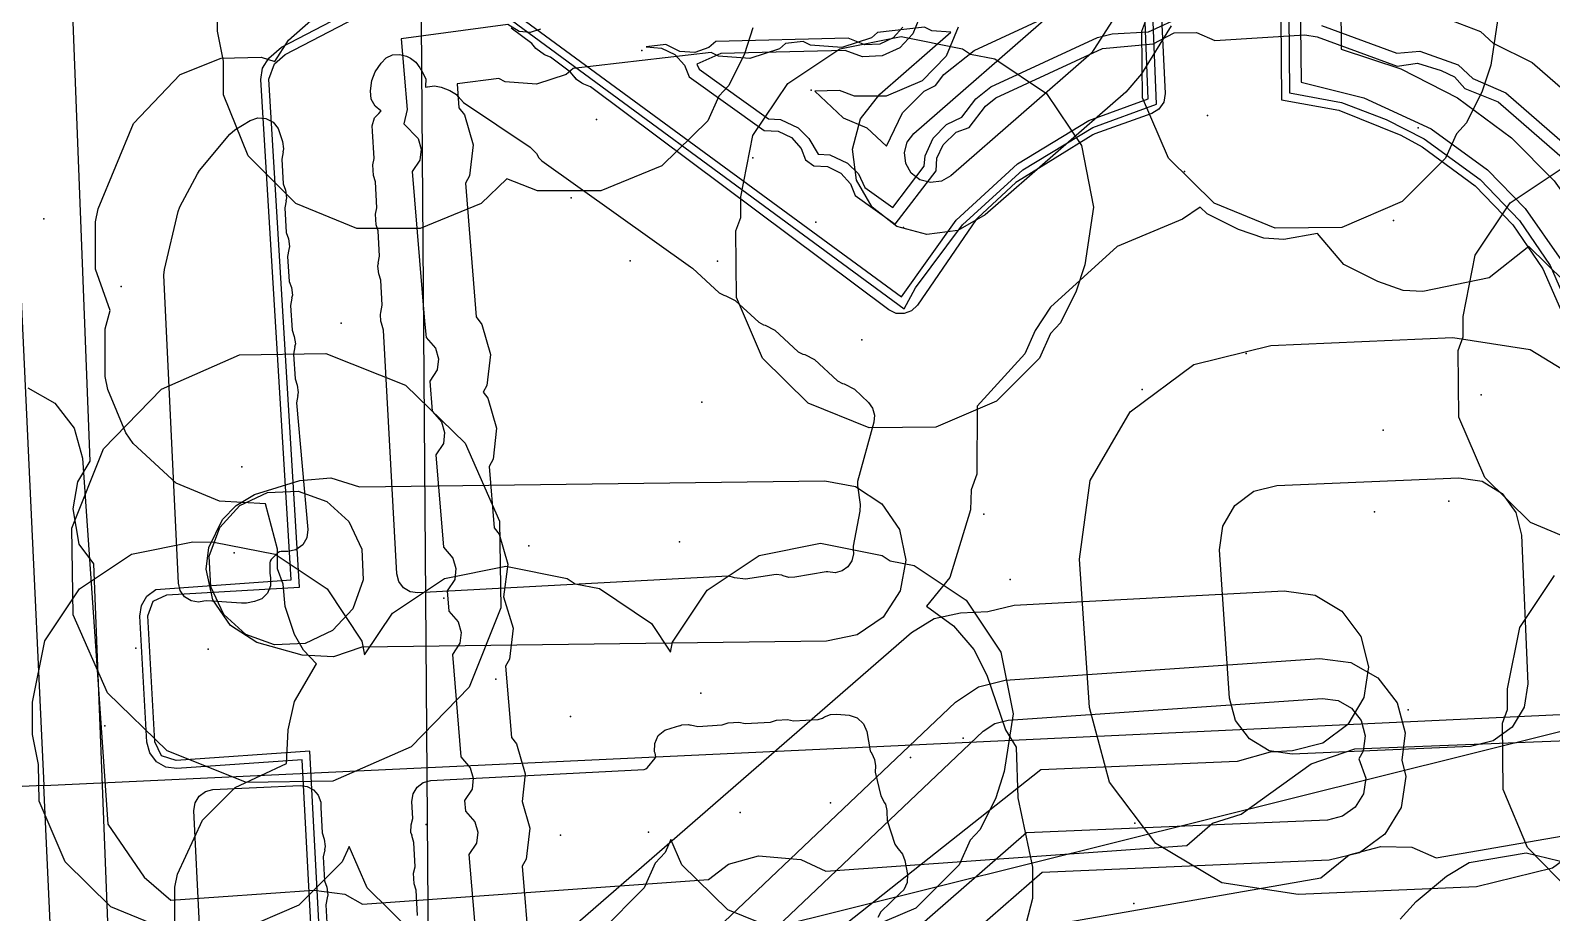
# Model space of a CAD drawing. Header units: metres. Extents: x -3943 to -3664, y 4962 to 6622.
# Drawn here: x -3875.12 to -3837.17, y 6209.08 to 6231.08 of the extents above; entities that cross this region are included whole.
import ezdxf

# ---------------------------------------------------------------- set-up
doc = ezdxf.new("R2010")
doc.units = ezdxf.units.M
for name, color, linetype in [('AI_GREENING_EXCLUSIONS', 1, 'Continuous'), ('AI_GREENING_LAWN', 82, 'Continuous'), ('AI_GREENING_REJECTED', 6, 'Continuous')]:
    doc.layers.add(name, color=color, linetype=linetype)

msp = doc.modelspace()

# ---------------------------------------------------------------- linework, layer by layer
at = {"layer": 'AI_GREENING_EXCLUSIONS'}
for points in [[(-3865.849, 6294.142), (-3864.477, 6112.147)], [(-3875.359, 6204.318), (-3875.002, 6203.855), (-3874.85, 6203.289), (-3874.445, 6197.264), (-3873.242, 6196.852), (-3872.728, 6196.872), (-3873.027, 6204.578), (-3873.4, 6205.07), (-3873.536, 6205.639), (-3873.48, 6206.484), (-3873.126, 6207.137), (-3873.537, 6217.773), (-3873.91, 6218.265), (-3874.059, 6219.143), (-3873.943, 6219.822), (-3873.636, 6220.332), (-3874.443, 6241.17), (-3875.359, 6240.76)], [(-3864.607, 6232.666), (-3853.395, 6224.432), (-3852.028, 6226.35), (-3850.496, 6227.75), (-3848.723, 6228.828), (-3847.239, 6229.375), (-3847.587, 6238.307)], [(-3864.659, 6232.473), (-3853.327, 6224.133), (-3853.04, 6224.661), (-3851.868, 6226.23), (-3850.362, 6227.602), (-3848.62, 6228.657), (-3847.034, 6229.237), (-3847.388, 6238.078)], [(-3843.97, 6236.551), (-3843.914, 6229.349), (-3842.482, 6229.088), (-3840.932, 6228.468), (-3840.406, 6228.177), (-3839.077, 6227.201), (-3838.143, 6226.227), (-3837.392, 6225.13), (-3836.601, 6223.331)], [(-3843.768, 6236.381), (-3843.715, 6229.526), (-3842.416, 6229.277), (-3841.299, 6228.861), (-3840.352, 6228.378), (-3838.956, 6227.36), (-3837.978, 6226.34), (-3837.212, 6225.219), (-3836.416, 6223.406)], [(-3843.5, 6236.119), (-3843.419, 6229.789), (-3841.857, 6229.401), (-3840.176, 6228.623), (-3838.776, 6227.6), (-3837.832, 6226.634), (-3836.924, 6225.342), (-3836.316, 6224.018), (-3836.082, 6223.329), (-3835.73, 6221.225), (-3835.5, 6220.393), (-3825.137, 6219.604), (-3786.653, 6221.343), (-3795.232, 6226.595), (-3804.814, 6233.029)], [(-3842.46, 6235.271), (-3842.423, 6230.609), (-3840.938, 6230.121), (-3839.523, 6229.398), (-3838.173, 6228.398), (-3837.11, 6227.326), (-3836.101, 6225.911), (-3835.402, 6224.425), (-3835.099, 6223.515), (-3834.709, 6221.336), (-3825.122, 6220.606), (-3789.96, 6222.195), (-3795.789, 6225.765), (-3805.371, 6232.199)], [(-3867.341, 6193.844), (-3868.344, 6212.884), (-3871.47, 6212.666), (-3871.743, 6212.701), (-3871.981, 6212.839), (-3872.148, 6213.059), (-3872.217, 6213.325), (-3872.392, 6216.466), (-3872.353, 6216.737), (-3872.215, 6216.972), (-3871.996, 6217.136), (-3868.621, 6217.377), (-3869.374, 6229.853), (-3869.331, 6230.141), (-3869.174, 6230.386), (-3868.858, 6230.658), (-3865.114, 6232.611)], [(-3867.141, 6193.854), (-3868.155, 6213.098), (-3871.484, 6212.865), (-3871.849, 6212.989), (-3872.018, 6213.337), (-3872.192, 6216.478), (-3872.065, 6216.839), (-3871.721, 6217.004), (-3868.41, 6217.189), (-3869.174, 6229.865), (-3869.031, 6230.246), (-3868.766, 6230.481), (-3865.021, 6232.433)], [(-3847.55, 6232.243), (-3848.652, 6230.515), (-3852.161, 6227.455), (-3852.398, 6227.319), (-3852.669, 6227.284), (-3852.932, 6227.355), (-3853.148, 6227.522), (-3853.284, 6227.759), (-3853.319, 6228.03), (-3853.248, 6228.294), (-3853.081, 6228.51), (-3849.652, 6231.501)], [(-3857.098, 6231.147), (-3857.31, 6230.492), (-3857.703, 6229.702), (-3857.952, 6229.435), (-3858.224, 6228.822), (-3859.368, 6227.699), (-3860.89, 6227.079), (-3862.474, 6227.079), (-3863.234, 6227.38), (-3863.875, 6226.76), (-3865.397, 6226.14), (-3866.981, 6226.14), (-3868.503, 6226.76), (-3869.69, 6227.947), (-3870.31, 6229.469), (-3870.31, 6230.312), (-3870.459, 6231.062), (-3870.459, 6231.864)], [(-3851.979, 6231.16), (-3852.282, 6230.437), (-3852.875, 6229.818), (-3853.774, 6229.442), (-3854.566, 6229.442), (-3854.938, 6229.577), (-3855.556, 6229.562), (-3854.844, 6228.898), (-3854.258, 6228.653), (-3853.767, 6228.188), (-3853.371, 6229.024), (-3852.831, 6229.564), (-3852.543, 6229.705), (-3852.333, 6229.98), (-3851.583, 6230.581), (-3848.921, 6231.811)], [(-3838.471, 6231.656), (-3838.693, 6230.215), (-3838.905, 6229.56), (-3839.297, 6228.77), (-3839.546, 6228.503), (-3839.818, 6227.89), (-3840.899, 6226.81), (-3842.407, 6226.163), (-3844.068, 6226.147), (-3845.59, 6226.767), (-3846.734, 6227.89), (-3847.381, 6229.398), (-3847.397, 6231.059), (-3847.273, 6231.396)], [(-3840.167, 6231.52), (-3838.947, 6231.052), (-3838.629, 6230.76), (-3837.659, 6230.276), (-3835.355, 6228.278)], [(-3871.522, 6208.525), (-3871.522, 6209.712), (-3871.457, 6210.035), (-3870.827, 6211.382), (-3870.016, 6212.192), (-3868.734, 6212.796), (-3868.695, 6213.633), (-3868.531, 6214.337), (-3867.988, 6215.279), (-3868.31, 6215.618), (-3868.538, 6216.015), (-3868.772, 6216.714), (-3868.814, 6217.267), (-3868.96, 6217.653), (-3868.96, 6218.14), (-3869.258, 6219.271), (-3870.405, 6219.336), (-3871.488, 6219.789), (-3872.562, 6220.777), (-3872.739, 6221.04), (-3873.192, 6222.124), (-3873.257, 6222.446), (-3873.257, 6223.633), (-3873.136, 6224.09), (-3873.498, 6225.121), (-3873.498, 6226.308), (-3873.433, 6226.63), (-3872.551, 6228.756), (-3871.391, 6229.978), (-3870.361, 6230.385), (-3869.367, 6230.412), (-3869.026, 6230.304), (-3868.684, 6230.834), (-3868.125, 6231.322)], [(-3862.395, 6231.114), (-3862.654, 6231.03), (-3862.927, 6231.051), (-3863.212, 6231.223), (-3865.871, 6230.872), (-3865.724, 6229.107), (-3865.804, 6228.748), (-3865.451, 6228.38), (-3865.376, 6228.118), (-3865.407, 6227.846), (-3865.596, 6227.563), (-3865.296, 6223.831), (-3865.252, 6223.418), (-3865.018, 6223.15), (-3864.942, 6222.887), (-3864.973, 6222.616), (-3865.162, 6222.332), (-3865.1, 6221.582), (-3864.865, 6221.313), (-3864.79, 6221.05), (-3864.821, 6220.779), (-3865.01, 6220.495), (-3864.818, 6218.188), (-3864.584, 6217.919), (-3864.508, 6217.657), (-3864.539, 6217.385), (-3864.728, 6217.102), (-3864.686, 6216.595), (-3864.452, 6216.327), (-3864.376, 6216.064), (-3864.407, 6215.793), (-3864.596, 6215.509), (-3864.384, 6212.957), (-3864.15, 6212.689), (-3864.074, 6212.426), (-3864.105, 6212.155), (-3864.294, 6211.871), (-3864.273, 6211.609), (-3864.038, 6211.341), (-3863.963, 6211.078), (-3863.994, 6210.807), (-3864.182, 6210.523), (-3863.947, 6207.689)], [(-3846.668, 6231.196), (-3847.409, 6229.993), (-3847.797, 6229.536), (-3851.306, 6226.475), (-3851.983, 6226.087), (-3852.757, 6225.987), (-3853.51, 6226.191), (-3854.128, 6226.668), (-3854.516, 6227.345), (-3854.616, 6228.119), (-3854.412, 6228.872), (-3853.935, 6229.49), (-3852.164, 6231.035), (-3852.638, 6231.072), (-3852.819, 6231.164), (-3853.987, 6231.024), (-3854.141, 6230.892), (-3854.883, 6230.65), (-3855.661, 6230.71), (-3855.842, 6230.802), (-3856.284, 6230.749), (-3856.438, 6230.617), (-3857.18, 6230.375), (-3857.958, 6230.435), (-3858.139, 6230.527), (-3861.587, 6230.127), (-3861.758, 6229.981), (-3862.5, 6229.739), (-3863.278, 6229.799), (-3863.44, 6229.881), (-3864.473, 6229.745), (-3864.436, 6229.152), (-3864.296, 6228.975), (-3864.081, 6228.225), (-3864.169, 6227.45), (-3864.268, 6227.272), (-3864, 6223.938), (-3863.862, 6223.745), (-3863.647, 6222.995), (-3863.735, 6222.219), (-3863.826, 6222.055), (-3863.709, 6221.908), (-3863.494, 6221.158), (-3863.583, 6220.383), (-3863.681, 6220.205), (-3863.554, 6218.673), (-3863.428, 6218.514), (-3863.213, 6217.764), (-3863.321, 6216.953), (-3863.081, 6216.172), (-3863.169, 6215.396), (-3863.268, 6215.219), (-3863.12, 6213.443), (-3862.994, 6213.284), (-3862.779, 6212.534), (-3862.857, 6211.848), (-3862.667, 6211.185), (-3862.756, 6210.41), (-3862.854, 6210.233), (-3862.679, 6208.122)], [(-3853.359, 6231.164), (-3853.602, 6230.896), (-3853.934, 6230.736), (-3854.309, 6230.717), (-3854.719, 6230.882), (-3858.023, 6230.802), (-3858.195, 6230.656), (-3858.545, 6230.531), (-3858.919, 6230.551), (-3859.273, 6230.731), (-3859.761, 6230.668), (-3859.377, 6230.638), (-3859.044, 6230.479), (-3858.802, 6230.21), (-3858.689, 6229.922), (-3856.815, 6228.583), (-3856.473, 6228.563), (-3856.14, 6228.404), (-3855.898, 6228.135), (-3855.785, 6227.847), (-3855.58, 6227.701), (-3855.238, 6227.681), (-3854.905, 6227.522), (-3854.663, 6227.253), (-3854.55, 6226.965), (-3853.548, 6226.25), (-3852.529, 6227.575), (-3852.51, 6227.89), (-3852.35, 6228.222), (-3852.025, 6228.54), (-3851.701, 6228.66), (-3851.3, 6229.19), (-3851.038, 6229.4), (-3848.376, 6230.63), (-3847.111, 6230.747), (-3846.591, 6231.017), (-3846.032, 6231.031), (-3845.577, 6230.827), (-3843.329, 6230.966), (-3843.024, 6230.921), (-3841.029, 6230.19), (-3840.521, 6230.265), (-3839.926, 6230.08), (-3839.594, 6229.92), (-3839.341, 6229.627), (-3838.51, 6229.294), (-3836.206, 6227.296)], [(-3852.96, 6231.358), (-3853.111, 6230.996), (-3853.434, 6230.647), (-3853.875, 6230.442), (-3854.368, 6230.423), (-3854.796, 6230.58), (-3857.903, 6230.505), (-3858.494, 6230.237), (-3858.443, 6230.115), (-3856.71, 6228.877), (-3856.413, 6228.857), (-3855.973, 6228.653), (-3855.702, 6228.383), (-3855.475, 6227.995), (-3855.178, 6227.975), (-3854.738, 6227.77), (-3854.468, 6227.5), (-3854.304, 6227.158), (-3853.61, 6226.662), (-3852.823, 6227.692), (-3852.804, 6227.949), (-3852.599, 6228.39), (-3852.272, 6228.735), (-3851.887, 6228.916), (-3851.538, 6229.372), (-3851.163, 6229.673), (-3848.501, 6230.903), (-3848.134, 6230.994), (-3847.234, 6231.041), (-3846.65, 6231.311)], [(-3842.915, 6231.201), (-3841.032, 6230.508), (-3840.462, 6230.559), (-3839.506, 6230.223), (-3839.141, 6229.877), (-3838.314, 6229.52), (-3836.01, 6227.522)], [(-3836.256, 6218.2), (-3837.7, 6218.804), (-3838.844, 6219.928), (-3839.491, 6221.436), (-3839.507, 6223.097), (-3839.383, 6223.433), (-3839.383, 6223.946), (-3839.079, 6225.477), (-3838.212, 6226.775), (-3836.914, 6227.642)], [(-3836.851, 6224.819), (-3837.741, 6225.693), (-3838.734, 6224.91), (-3840.386, 6224.565), (-3840.879, 6224.595), (-3841.513, 6224.813), (-3842.36, 6225.243), (-3843.014, 6226.012), (-3843.856, 6225.867), (-3844.35, 6225.897), (-3844.983, 6226.115), (-3845.767, 6226.503), (-3845.941, 6226.674), (-3846.38, 6226.37), (-3848.015, 6225.692), (-3849.676, 6224.175), (-3850.055, 6223.596), (-3850.319, 6223.012), (-3851.507, 6221.705), (-3851.51, 6220.011), (-3851.654, 6219.616), (-3851.668, 6219.12), (-3852.184, 6217.435), (-3852.766, 6216.719), (-3852.097, 6216.226), (-3851.591, 6215.635), (-3851.26, 6214.997), (-3850.797, 6213.632), (-3850.534, 6213.205), (-3850.492, 6211.937), (-3850.125, 6210.208), (-3850.125, 6209.429), (-3850.388, 6208.406)], [(-3875.188, 6222.167), (-3874.51, 6221.779), (-3874.033, 6221.162), (-3873.827, 6220.409), (-3873.19, 6211.283), (-3872.285, 6209.958), (-3871.623, 6209.388), (-3868.051, 6209.634), (-3867.277, 6209.534), (-3866.84, 6209.284), (-3858.203, 6209.901), (-3857.712, 6210.282), (-3856.959, 6210.489), (-3855.907, 6210.397), (-3855.276, 6210.11), (-3846.275, 6210.753), (-3845.638, 6211.302), (-3844.921, 6211.528), (-3843.174, 6212.783), (-3842.087, 6213.157), (-3835.069, 6213.436)], [(-3871.593, 6208.599), (-3873.115, 6209.219), (-3874.259, 6210.343), (-3874.906, 6211.851), (-3874.922, 6212.771), (-3875.071, 6213.521), (-3875.071, 6214.323), (-3874.767, 6215.854), (-3873.9, 6217.152), (-3872.602, 6218.019), (-3872.602, 6218.019), (-3871.071, 6218.323), (-3870.549, 6218.318), (-3869.019, 6218.014), (-3867.721, 6217.147), (-3866.854, 6215.849), (-3866.785, 6215.503), (-3866.091, 6216.541), (-3864.794, 6217.409), (-3863.263, 6217.713), (-3861.732, 6217.409), (-3861.533, 6217.275), (-3860.93, 6217.156), (-3859.633, 6216.288), (-3859.154, 6215.572), (-3859.105, 6215.82), (-3858.237, 6217.117), (-3856.94, 6217.985), (-3855.409, 6218.289), (-3853.878, 6217.985), (-3853.679, 6217.851), (-3853.076, 6217.732), (-3851.779, 6216.864), (-3850.911, 6215.567), (-3850.607, 6214.036), (-3850.828, 6212.595), (-3851.04, 6211.94), (-3851.433, 6211.15), (-3851.682, 6210.883), (-3851.954, 6210.27), (-3853.034, 6209.19), (-3854.543, 6208.543)], [(-3836.654, 6209.554), (-3837.778, 6210.698), (-3838.382, 6212.142), (-3838.398, 6213.803), (-3838.274, 6214.14), (-3838.274, 6214.653), (-3837.969, 6216.183), (-3837.102, 6217.481)], [(-3862.99, 6207.508), (-3853.147, 6216.064), (-3852.575, 6216.413), (-3851.921, 6216.553), (-3851.24, 6216.582), (-3850.578, 6216.743), (-3843.848, 6217.101), (-3843.075, 6216.989), (-3842.404, 6216.591), (-3841.937, 6215.966), (-3841.744, 6215.209), (-3841.856, 6214.437), (-3842.254, 6213.766), (-3842.879, 6213.299), (-3843.635, 6213.106), (-3844.195, 6213.076), (-3845.015, 6212.846), (-3849.916, 6212.635), (-3856.085, 6207.76)], [(-3860.781, 6206.025), (-3852.043, 6214.324), (-3851.471, 6214.704), (-3850.804, 6214.869), (-3842.959, 6215.414), (-3842.185, 6215.315), (-3841.507, 6214.928), (-3841.03, 6214.31), (-3840.825, 6213.558), (-3840.912, 6212.877), (-3840.812, 6212.469), (-3840.931, 6211.698), (-3841.337, 6211.031), (-3841.966, 6210.57), (-3842.724, 6210.385), (-3849.882, 6210.077), (-3853.449, 6206.97)], [(-3860.329, 6205.075), (-3851.354, 6213.599), (-3851.068, 6213.789), (-3850.735, 6213.871), (-3842.889, 6214.416), (-3842.502, 6214.367), (-3842.164, 6214.173), (-3841.925, 6213.865), (-3841.823, 6213.488), (-3841.872, 6213.101), (-3841.981, 6212.911), (-3841.811, 6212.426), (-3841.871, 6212.04), (-3842.074, 6211.707), (-3842.388, 6211.477), (-3842.767, 6211.384), (-3850.274, 6211.061), (-3856.595, 6205.556)], [(-3853.073, 6208.173), (-3842.93, 6209.943), (-3842.226, 6210.52), (-3841.435, 6210.728), (-3840.657, 6210.71), (-3840.056, 6210.445), (-3829.542, 6212.263)], [(-3865.58, 6208.571), (-3866.724, 6209.694), (-3867.169, 6210.72), (-3867.343, 6210.343), (-3868.424, 6209.262), (-3869.932, 6208.615)], [(-3856.204, 6208.527), (-3857.726, 6209.147), (-3858.87, 6210.27), (-3859.15, 6210.901), (-3859.287, 6210.574), (-3859.536, 6210.307), (-3859.808, 6209.694), (-3860.888, 6208.614)], [(-3840.953, 6208.913), (-3840.551, 6209.355), (-3839.798, 6209.986), (-3839.228, 6210.324), (-3837.813, 6210.564), (-3837.813, 6210.564), (-3836.439, 6210.231)]]:
    msp.add_lwpolyline(points, dxfattribs=at)
for points in [[(-3874.791, 6212.249), (-3882.782, 6211.877), (-3914.748, 6210.387), (-3881.761, 6218.598), (-3876.678, 6252.046), (-3877.774, 6276.26), (-3869.782, 6276.622), (-3837.815, 6278.07), (-3870.813, 6269.902), (-3875.924, 6236.563), (-3875.164, 6220.241), (-3874.791, 6212.249)], [(-3856.229, 6229.755), (-3854.932, 6230.623), (-3853.401, 6230.927), (-3851.87, 6230.623), (-3851.671, 6230.489), (-3851.068, 6230.37), (-3849.771, 6229.502), (-3848.903, 6228.205), (-3848.599, 6226.674), (-3848.82, 6225.233), (-3849.032, 6224.578), (-3849.425, 6223.788), (-3849.674, 6223.521), (-3849.946, 6222.908), (-3851.026, 6221.828), (-3852.535, 6221.181), (-3854.196, 6221.165), (-3855.718, 6221.785), (-3856.862, 6222.908), (-3857.509, 6224.417), (-3857.525, 6226.078), (-3857.401, 6226.414), (-3857.401, 6226.927), (-3857.097, 6228.458), (-3856.229, 6229.755)], [(-3836.043, 6222.108), (-3834.891, 6220.534), (-3834.428, 6218.638), (-3834.269, 6214.931), (-3834.567, 6213.003), (-3835.58, 6211.336), (-3837.154, 6210.183), (-3839.049, 6209.721), (-3843.497, 6209.529), (-3845.397, 6209.817), (-3847.047, 6210.8), (-3848.206, 6212.332), (-3848.701, 6214.189), (-3848.95, 6217.892), (-3848.689, 6219.856), (-3847.686, 6221.564), (-3846.099, 6222.748), (-3844.176, 6223.223), (-3839.639, 6223.419), (-3837.711, 6223.121), (-3836.043, 6222.108)], [(-3869.904, 6222.986), (-3867.75, 6223.021), (-3865.769, 6222.23), (-3864.275, 6220.783), (-3863.424, 6218.835), (-3863.388, 6216.681), (-3864.179, 6214.7), (-3865.626, 6213.206), (-3867.575, 6212.354), (-3869.729, 6212.319), (-3871.71, 6213.11), (-3873.203, 6214.557), (-3874.055, 6216.505), (-3874.09, 6218.66), (-3873.3, 6220.64), (-3871.853, 6222.134), (-3869.904, 6222.986)], [(-3868.406, 6219.852), (-3867.628, 6219.921), (-3866.911, 6219.696), (-3855.304, 6219.843), (-3854.537, 6219.7), (-3853.883, 6219.273), (-3853.443, 6218.629), (-3853.282, 6217.865), (-3853.426, 6217.098), (-3853.852, 6216.445), (-3854.496, 6216.004), (-3855.26, 6215.844), (-3866.854, 6215.697), (-3867.565, 6215.451), (-3868.344, 6215.498), (-3869.478, 6215.812), (-3870.133, 6216.236), (-3870.576, 6216.879), (-3870.739, 6217.642), (-3870.674, 6218.178), (-3870.332, 6218.88), (-3869.994, 6219.228), (-3869.531, 6219.507), (-3868.406, 6219.852)], [(-3838.41, 6219.529), (-3838.064, 6219.056), (-3837.925, 6218.488), (-3837.765, 6214.781), (-3837.855, 6214.202), (-3838.159, 6213.702), (-3838.631, 6213.356), (-3839.2, 6213.217), (-3843.647, 6213.026), (-3844.217, 6213.112), (-3844.713, 6213.407), (-3845.06, 6213.867), (-3845.209, 6214.424), (-3845.458, 6218.127), (-3845.379, 6218.716), (-3845.079, 6219.229), (-3844.602, 6219.584), (-3844.026, 6219.727), (-3839.488, 6219.922), (-3838.91, 6219.833), (-3838.41, 6219.529)], [(-3868.442, 6219.59), (-3867.726, 6219.328), (-3867.177, 6218.827), (-3866.854, 6218.142), (-3866.819, 6217.373), (-3867.081, 6216.656), (-3867.583, 6216.108), (-3868.267, 6215.785), (-3869.036, 6215.75), (-3869.753, 6216.012), (-3870.301, 6216.513), (-3870.624, 6217.198), (-3870.66, 6217.967), (-3870.398, 6218.684), (-3869.896, 6219.232), (-3869.211, 6219.555), (-3868.442, 6219.59)], [(-3879.572, 6174.543), (-3874.597, 6208.093), (-3874.791, 6212.249), (-3866.8, 6212.622), (-3834.834, 6214.112), (-3867.821, 6205.9), (-3872.82, 6173.009), (-3872.579, 6168.219), (-3912.529, 6166.213), (-3879.572, 6174.543)]]:
    msp.add_lwpolyline(points, close=True, dxfattribs=at)
at = {"layer": 'AI_GREENING_LAWN'}
for points in [[(-3847.016, 6233.629), (-3846.817, 6229.502), (-3846.852, 6229.293), (-3846.969, 6229.118), (-3847.149, 6229.007), (-3848.57, 6228.501), (-3848.618, 6228.478), (-3850.5, 6227.31), (-3850.537, 6227.282), (-3851.492, 6226.406), (-3851.529, 6226.364), (-3852.996, 6224.225), (-3853.14, 6224.086), (-3853.326, 6224.015), (-3853.526, 6224.022), (-3853.707, 6224.107), (-3861.149, 6229.67), (-3861.319, 6229.74), (-3861.318, 6229.742), (-3861.37, 6229.759), (-3861.502, 6229.856), (-3861.533, 6229.902), (-3861.535, 6229.9), (-3861.651, 6230.041), (-3862.151, 6230.41), (-3862.301, 6230.467), (-3862.516, 6230.626), (-3862.615, 6230.753), (-3863.133, 6231.136)], [(-3865.47, 6209.007), (-3865.501, 6209.638), (-3865.551, 6209.79), (-3865.564, 6210.058), (-3865.528, 6210.214), (-3865.556, 6210.822), (-3865.609, 6210.997), (-3865.603, 6210.999), (-3865.629, 6211.071), (-3865.623, 6211.261), (-3865.587, 6211.422), (-3865.607, 6211.845), (-3865.578, 6212.037), (-3865.479, 6212.204), (-3865.322, 6212.321), (-3865.134, 6212.368), (-3859.816, 6212.648), (-3859.769, 6212.661), (-3859.731, 6212.691), (-3859.538, 6212.925), (-3859.517, 6212.963), (-3859.541, 6213.051), (-3859.541, 6213.051), (-3859.538, 6213.051), (-3859.552, 6213.082), (-3859.55, 6213.296), (-3859.46, 6213.49), (-3859.297, 6213.628), (-3859.137, 6213.673), (-3858.922, 6213.74), (-3858.921, 6213.737), (-3858.87, 6213.758), (-3858.707, 6213.768), (-3858.653, 6213.753), (-3858.653, 6213.755), (-3858.473, 6213.721), (-3857.866, 6213.757), (-3857.714, 6213.809), (-3857.447, 6213.824), (-3857.29, 6213.79), (-3856.659, 6213.826), (-3856.507, 6213.878), (-3856.239, 6213.893), (-3856.083, 6213.859), (-3855.475, 6213.893), (-3855.36, 6213.929), (-3855.315, 6213.956), (-3855.165, 6214.018), (-3855.003, 6214.028), (-3854.701, 6213.997), (-3854.499, 6213.931), (-3854.342, 6213.787), (-3854.26, 6213.591), (-3854.171, 6213.113), (-3854.159, 6213.079), (-3854.135, 6213.047), (-3854.062, 6212.898), (-3854.04, 6212.734), (-3854.046, 6212.581), (-3853.907, 6211.989), (-3853.822, 6211.827), (-3853.825, 6211.825), (-3853.795, 6211.779), (-3853.758, 6211.619), (-3853.761, 6211.59), (-3853.759, 6211.59), (-3853.753, 6211.375), (-3853.555, 6210.781), (-3853.482, 6210.672), (-3853.474, 6210.666), (-3853.365, 6210.534), (-3853.306, 6210.373), (-3853.244, 6210.024), (-3853.249, 6209.824), (-3853.332, 6209.642), (-3853.423, 6209.558), (-3853.422, 6209.556), (-3853.905, 6209.091), (-3853.986, 6208.953)], [(-3870.338, 6197.319), (-3871.045, 6211.622), (-3871.016, 6211.815), (-3870.916, 6211.983), (-3870.759, 6212.099), (-3870.569, 6212.146), (-3868.395, 6212.247), (-3868.217, 6212.223), (-3868.058, 6212.137), (-3867.941, 6212.001), (-3867.879, 6211.832), (-3867.88, 6211.697), (-3867.846, 6211.065), (-3867.793, 6210.908), (-3867.768, 6210.72), (-3867.787, 6210.646), (-3867.787, 6210.646), (-3867.781, 6210.644), (-3867.816, 6210.465), (-3867.783, 6209.866), (-3867.73, 6209.71), (-3867.705, 6209.521), (-3867.724, 6209.447), (-3867.717, 6209.446), (-3867.752, 6209.266), (-3867.72, 6208.667)]]:
    msp.add_lwpolyline(points, dxfattribs=at)
for points in [[(-3865.741, 6230.434), (-3865.643, 6230.387), (-3865.505, 6230.288), (-3865.409, 6230.149), (-3865.39, 6230.109), (-3865.363, 6230.077), (-3865.262, 6229.868), (-3865.266, 6229.679), (-3865.263, 6229.664), (-3865.225, 6229.67), (-3865.217, 6229.672), (-3865.045, 6229.7), (-3864.874, 6229.667), (-3864.656, 6229.582), (-3864.495, 6229.482), (-3864.457, 6229.429), (-3864.452, 6229.433), (-3864.322, 6229.281), (-3862.652, 6228.163), (-3862.502, 6228.006), (-3862.436, 6227.897), (-3862.368, 6227.823), (-3858.657, 6225.184), (-3858.61, 6225.145), (-3857.938, 6224.531), (-3857.823, 6224.472), (-3857.778, 6224.462), (-3857.543, 6224.341), (-3856.954, 6223.798), (-3856.837, 6223.739), (-3856.792, 6223.729), (-3856.552, 6223.606), (-3855.97, 6223.066), (-3855.851, 6223.006), (-3855.806, 6222.997), (-3855.561, 6222.871), (-3854.987, 6222.335), (-3854.865, 6222.273), (-3854.823, 6222.265), (-3854.568, 6222.134), (-3854.218, 6221.798), (-3854.113, 6221.653), (-3854.066, 6221.482), (-3854.082, 6221.304), (-3854.487, 6219.83), (-3854.493, 6219.73), (-3854.425, 6219.256), (-3854.429, 6219.091), (-3854.599, 6218.213), (-3854.601, 6218.137), (-3854.586, 6218.024), (-3854.628, 6217.85), (-3854.729, 6217.701), (-3854.875, 6217.598), (-3855.048, 6217.553), (-3855.227, 6217.572), (-3855.235, 6217.574), (-3855.272, 6217.573), (-3856.052, 6217.44), (-3856.199, 6217.436), (-3856.341, 6217.476), (-3856.381, 6217.494), (-3856.52, 6217.512), (-3857.28, 6217.389), (-3857.555, 6217.422), (-3857.608, 6217.445), (-3857.718, 6217.464), (-3865.455, 6217.05), (-3865.648, 6217.078), (-3865.815, 6217.178), (-3865.932, 6217.334), (-3865.981, 6217.523), (-3866.312, 6223.602), (-3866.366, 6223.776), (-3866.363, 6223.777), (-3866.384, 6223.829), (-3866.393, 6223.992), (-3866.378, 6224.046), (-3866.38, 6224.046), (-3866.346, 6224.226), (-3866.381, 6224.851), (-3866.434, 6225.008), (-3866.46, 6225.196), (-3866.441, 6225.271), (-3866.447, 6225.272), (-3866.412, 6225.451), (-3866.448, 6226.077), (-3866.499, 6226.229), (-3866.514, 6226.497), (-3866.479, 6226.654), (-3866.515, 6227.302), (-3866.567, 6227.458), (-3866.582, 6227.723), (-3866.549, 6227.881), (-3866.589, 6228.569), (-3866.588, 6228.569), (-3866.601, 6228.699), (-3866.536, 6228.895), (-3866.433, 6229.008), (-3866.435, 6229.01), (-3866.377, 6229.072), (-3866.379, 6229.074), (-3866.524, 6229.186), (-3866.623, 6229.368), (-3866.639, 6229.574), (-3866.607, 6229.826), (-3866.524, 6230.043), (-3866.373, 6230.266), (-3866.249, 6230.392), (-3866.088, 6230.468), (-3865.911, 6230.482), (-3865.741, 6230.434)], [(-3869.644, 6228.829), (-3869.452, 6228.897), (-3869.248, 6228.882), (-3869.068, 6228.788), (-3868.94, 6228.629), (-3868.913, 6228.53), (-3868.91, 6228.531), (-3868.834, 6228.31), (-3868.808, 6228.122), (-3868.826, 6228.048), (-3868.82, 6228.047), (-3868.853, 6227.867), (-3868.815, 6227.251), (-3868.761, 6227.095), (-3868.734, 6226.907), (-3868.753, 6226.832), (-3868.746, 6226.831), (-3868.78, 6226.651), (-3868.742, 6226.035), (-3868.688, 6225.879), (-3868.661, 6225.691), (-3868.679, 6225.617), (-3868.673, 6225.615), (-3868.707, 6225.436), (-3868.668, 6224.82), (-3868.614, 6224.664), (-3868.588, 6224.475), (-3868.606, 6224.401), (-3868.6, 6224.4), (-3868.633, 6224.22), (-3868.595, 6223.604), (-3868.541, 6223.448), (-3868.514, 6223.26), (-3868.533, 6223.185), (-3868.526, 6223.184), (-3868.56, 6223.005), (-3868.522, 6222.389), (-3868.468, 6222.232), (-3868.441, 6222.044), (-3868.458, 6221.976), (-3868.452, 6221.975), (-3868.485, 6221.786), (-3868.201, 6218.629), (-3868.225, 6218.425), (-3868.33, 6218.247), (-3868.498, 6218.127), (-3868.699, 6218.085), (-3868.865, 6218.085), (-3868.911, 6218.076), (-3868.949, 6218.05), (-3869.119, 6217.88), (-3869.145, 6217.842), (-3869.154, 6217.796), (-3869.154, 6217.544), (-3869.13, 6217.422), (-3869.13, 6217.225), (-3869.207, 6217.043), (-3869.349, 6216.905), (-3869.532, 6216.833), (-3869.731, 6216.797), (-3869.854, 6216.791), (-3870.724, 6216.851), (-3870.794, 6216.845), (-3870.929, 6216.818), (-3871.116, 6216.853), (-3871.276, 6216.955), (-3871.387, 6217.11), (-3871.432, 6217.294), (-3871.794, 6224.975), (-3871.781, 6225.114), (-3871.437, 6226.562), (-3871.392, 6226.68), (-3870.958, 6227.498), (-3870.901, 6227.583), (-3870.145, 6228.493), (-3870.02, 6228.601), (-3869.644, 6228.829)]]:
    msp.add_lwpolyline(points, close=True, dxfattribs=at)
at = {"layer": 'AI_GREENING_REJECTED'}
for p in [(-3859.87, 6230.58), (-3855.65, 6229.59), (-3861, 6228.86), (-3845.76, 6228.96), (-3840.5, 6228.65), (-3857.1, 6227.9), (-3846.33, 6227.56), (-3861.63, 6226.9), (-3874.79, 6226.38), (-3855.53, 6226.3), (-3853.34, 6226.16), (-3841.12, 6226.34), (-3860.16, 6225.33), (-3857.98, 6225.32), (-3872.86, 6224.69), (-3867.37, 6223.78), (-3854.38, 6223.36), (-3844.79, 6223.02), (-3847.39, 6222.12), (-3838.93, 6221.99), (-3858.37, 6221.81), (-3841.38, 6221.11), (-3869.85, 6220.19), (-3839.74, 6219.34), (-3851.34, 6219.01), (-3841.59, 6219.07), (-3862.69, 6218.22), (-3858.93, 6218.32), (-3870.04, 6218.05), (-3850.68, 6217.38), (-3864.81, 6216.92), (-3872.49, 6215.67), (-3870.69, 6215.65), (-3863.51, 6214.9), (-3858.4, 6214.55), (-3840.75, 6214.13), (-3873.27, 6213.73), (-3861.65, 6213.97), (-3851.85, 6213.43), (-3853.17, 6212.94), (-3855.16, 6211.81), (-3857.42, 6211.57), (-3865.25, 6211.27), (-3861.9, 6211.01), (-3859.7, 6211.08), (-3847.57, 6211.31), (-3847.6, 6209.3)]:
    msp.add_point(p, dxfattribs=at)

doc.saveas('drawing.dxf')
